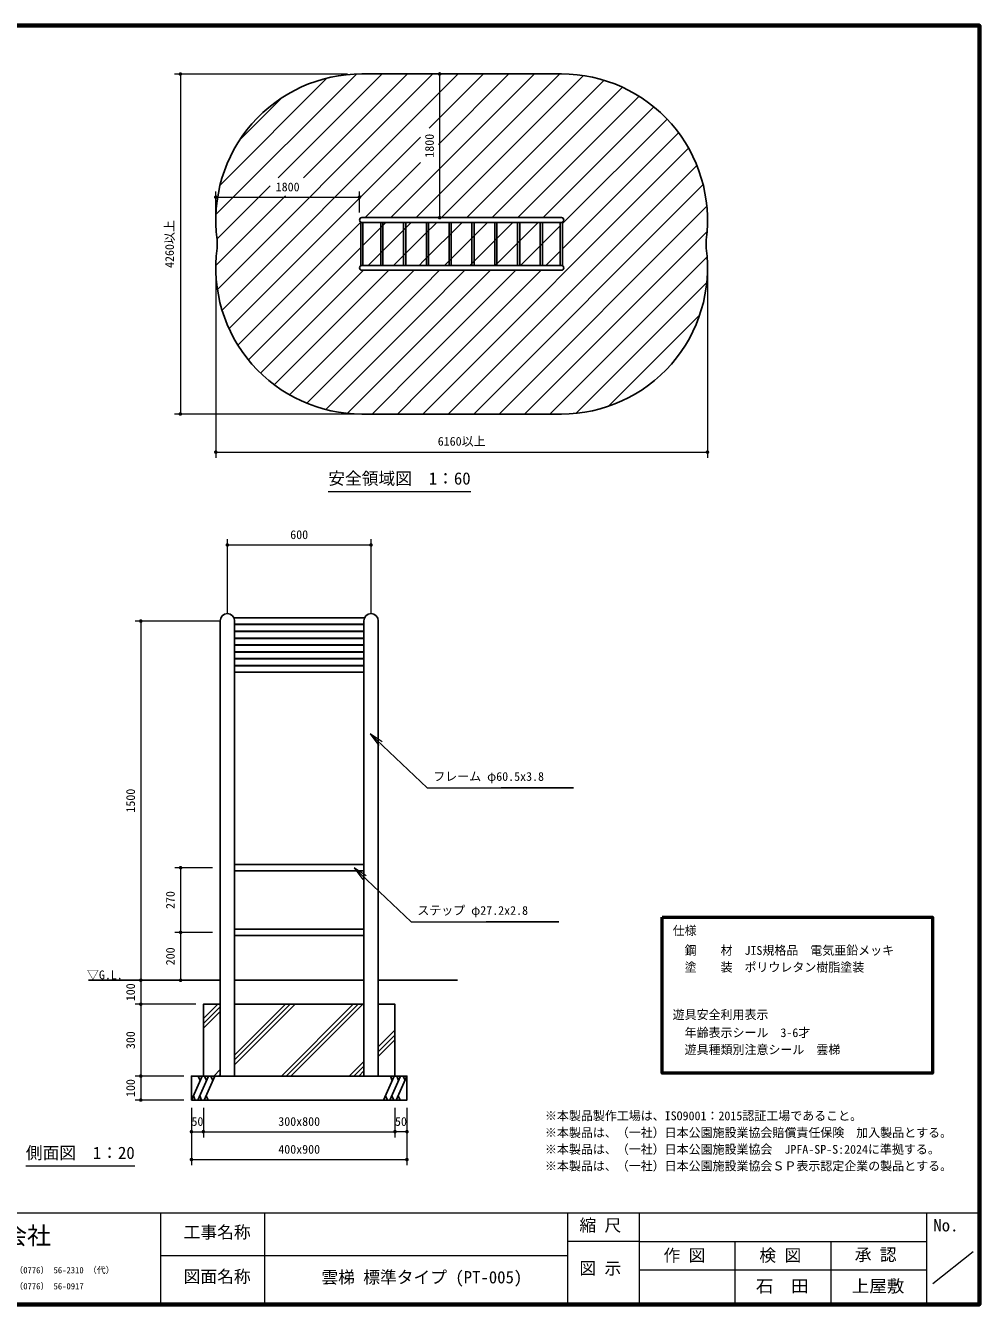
# Model space of a CAD drawing. Units: millimetres at full size, sheet at 1:20, with parts at other scales. Extents: x 300 to 8100, y 300 to 5640.
# Drawn here: x 4116 to 8100, y 300 to 5640 of the extents above; entities that cross this region are included whole.
import ezdxf
from ezdxf.enums import TextEntityAlignment as Align

# ---------------------------------------------------------------- set-up
doc = ezdxf.new("R2010")
doc.units = ezdxf.units.MM
doc.header["$LTSCALE"] = 20
doc.layers.add('D-BGD-TXT', color=7, linetype='Continuous')
doc.layers.add('D-MTR-TXT\u3000文字列、数量表示文字列', color=7, linetype='Continuous')
for name, color, linetype, lineweight in [('D-STR-DIM\u3000寸法線、寸法値', 7, 'Continuous', 13), ('D-STR-HTXT\u3000旗上げ', 7, 'Continuous', 13), ('D-STR-TXT\u3000文字列', 7, 'Continuous', 13), ('D-STR\u3000構造物外形線', 1, 'Continuous', 25), ('D-TTL', 7, 'Continuous', 70), ('D-TTL-FRAM', 7, 'Continuous', 13), ('D-TTL-FRAM\u3000タイトル枠、凡例図枠', 2, 'Continuous', 50), ('D-TTL-TXT', 7, 'Continuous', 13)]:
    doc.layers.add(name, color=color, linetype=linetype, lineweight=lineweight)
doc.styles.add('ＭＳ ゴシック', font='')
doc.styles.get('ＭＳ ゴシック').set_extended_font_data('MS Gothic')

# ---------------------------------------------------------------- blocks, each defined once
blk = doc.blocks.new('filled_dot')
at = {"color": 0, "linetype": 'Continuous', "lineweight": -2, "const_width": 1.25}
blk.add_lwpolyline([(-0.625, 0, 1), (0.625, 0, 1)], format="xyb", close=True, dxfattribs=at)
blk = doc.blocks.new('open_arrow')
at = {"color": 0, "linetype": 'Continuous', "lineweight": -2}
blk.add_lwpolyline([(7.5, 1.25), (0, 0), (7.5, -1.25)], dxfattribs=at)

msp = doc.modelspace()

# ---------------------------------------------------------------- linework, layer by layer
at = {"layer": 'D-STR-DIM\u3000寸法線、寸法値'}
for p, q in [((5460.84, 5437.54), (4738.69, 5437.54)), ((4762.69, 5437.54), (4762.69, 4018.02)), ((5905.44, 5438.18), (5821.59, 5438.18)), ((5845.59, 5438.18), (5845.59, 4838.18)), ((4910.69, 4860.1), (4910.69, 4947.55)), ((4910.69, 4923.55), (5510.69, 4923.55)), ((5510.69, 4860.1), (5510.69, 4947.55)), ((5905.44, 4838.18), (5821.59, 4838.18)), ((4910.69, 4596.1), (4910.69, 3834.78)), ((6964.19, 4596.1), (6964.19, 3834.78)), ((5488.77, 4018.02), (4738.69, 4018.02)), ((4910.69, 3858.78), (6964.19, 3858.78)), ((4958.85, 3186.34), (4958.85, 3495.43)), ((4958.85, 3471.43), (5558.85, 3471.43)), ((5558.85, 3186.34), (5558.85, 3495.43)), ((4926.85, 3153.51), (4573.31, 3153.51)), ((4597.31, 3153.51), (4597.31, 1653.51)), ((4896.6, 2123.51), (4739.48, 2123.51)), ((4763.48, 2123.51), (4763.48, 1853.51)), ((4896.6, 1853.51), (4739.48, 1853.51)), ((4896.6, 1853.51), (4739.48, 1853.51)), ((4763.48, 1853.51), (4763.48, 1653.51)), ((4896.6, 1653.51), (4573.31, 1653.51)), ((4896.6, 1653.51), (4573.31, 1653.51)), ((4597.31, 1653.51), (4597.31, 1553.51)), ((4896.6, 1653.51), (4739.48, 1653.51)), ((4826.85, 1553.51), (4573.31, 1553.51)), ((4826.85, 1553.51), (4573.31, 1553.51)), ((4597.31, 1553.51), (4597.31, 1253.51)), ((4776.85, 1253.51), (4573.31, 1253.51)), ((4776.85, 1253.51), (4573.31, 1253.51)), ((4597.31, 1253.51), (4597.31, 1153.51)), ((4776.85, 1153.51), (4573.31, 1153.51)), ((4808.85, 1121.51), (4808.85, 997.2)), ((4858.85, 1121.51), (4858.85, 997.2)), ((4858.85, 1121.51), (4858.85, 997.2)), ((5658.85, 1121.51), (5658.85, 997.2)), ((5658.85, 1121.51), (5658.85, 997.2)), ((5708.85, 1121.51), (5708.85, 997.2)), ((4808.85, 1089.51), (4808.85, 880.93)), ((5708.85, 1089.51), (5708.85, 880.93)), ((4808.85, 1021.2), (4858.85, 1021.2)), ((4858.85, 1021.2), (5658.85, 1021.2)), ((5708.85, 1021.2), (5658.85, 1021.2)), ((4808.85, 904.93), (5708.85, 904.93))]:
    msp.add_line(p, q, dxfattribs=at)
at = {"layer": 'D-STR-HTXT\u3000旗上げ'}
for points in [[(5554.92, 2682.54), (5793.2, 2457.51), (5801.2, 2457.51), (6404.5, 2457.51), (6102.85, 2457.51)], [(5488.27, 2123.08), (5726.55, 1898.05), (5734.55, 1898.05), (6343.7, 1898.05), (6039.13, 1898.05)]]:
    msp.add_lwpolyline(points, dxfattribs=at)
at = {"layer": 'D-STR-TXT\u3000文字列'}
for p, q in [((5380.09, 3693.92), (5975.09, 3693.92)), ((4117.13, 878.05), (4572.13, 878.05))]:
    msp.add_line(p, q, dxfattribs=at)
at = {"layer": 'D-STR\u3000構造物外形線'}
for p, q in [((4911.1, 4850.59), (5498.29, 5437.77)), ((4917.29, 4538.58), (5778.32, 5399.6)), ((4928.37, 4973.92), (5374.95, 5420.5)), ((5170.39, 5003.81), (5604.77, 5438.18)), ((5276.46, 5003.81), (5710.84, 5438.18)), ((5520.77, 5438.18), (6354.11, 5438.18)), ((5778.32, 5399.6), (5816.9, 5438.18)), ((5778.32, 5293.54), (5922.97, 5438.18)), ((5778.32, 4975.34), (6241.17, 5438.18)), ((5778.32, 4869.27), (6347.23, 5438.18)), ((5802.07, 5211.22), (6029.03, 5438.18)), ((5840.34, 5143.42), (6135.1, 5438.18)), ((5853.3, 4838.18), (6446.29, 5431.18)), ((5959.36, 4838.18), (6532.65, 5411.47)), ((6065.43, 4838.18), (6609.43, 5382.19)), ((6171.5, 4838.18), (6678.26, 5344.95)), ((4936.69, 4451.9), (5778.32, 5293.54)), ((5009.77, 5161.38), (5187.49, 5339.11)), ((6277.56, 4838.18), (6740.01, 5300.63)), ((6358.64, 4813.2), (6795.11, 5249.67)), ((6358.64, 4707.13), (6843.66, 5192.15)), ((4965.72, 4374.88), (5765.34, 5174.49)), ((5778.32, 4020.74), (6885.46, 5127.88)), ((5535.1, 4838.18), (5765.34, 5068.42)), ((5881.66, 4018.02), (6919.91, 5056.27)), ((4915.81, 4749.22), (5137.66, 4971.07)), ((5641.17, 4838.18), (5778.32, 4975.34)), ((5987.72, 4018.02), (6945.93, 4976.23)), ((4910.77, 4638.12), (5201.46, 4928.81)), ((5747.23, 4838.18), (5778.32, 4869.27)), ((6093.79, 4018.02), (6961.47, 4885.69)), ((5002.75, 4305.84), (5516.09, 4819.17)), ((5516.24, 4819.09), (5516.24, 4637.11)), ((5520.77, 4838.18), (6354.11, 4838.18)), ((5520.77, 4818.02), (6354.11, 4818.02)), ((5525.31, 4818.02), (5525.31, 4638.18)), ((5525.31, 4722.33), (5621, 4818.02)), ((5547.23, 4638.18), (5727.06, 4818.02)), ((5599.57, 4638.18), (5599.57, 4818.02)), ((5608.64, 4638.18), (5608.64, 4818.02)), ((5694.76, 4638.18), (5694.76, 4818.02)), ((5703.83, 4638.18), (5703.83, 4818.02)), ((5778.32, 4763.21), (5833.13, 4818.02)), ((5778.32, 4657.14), (5939.2, 4818.02)), ((5789.96, 4638.18), (5789.96, 4818.02)), ((5799.02, 4638.18), (5799.02, 4818.02)), ((5865.43, 4638.18), (6045.26, 4818.02)), ((5885.15, 4638.18), (5885.15, 4818.02)), ((5894.22, 4638.18), (5894.22, 4818.02)), ((5971.5, 4638.18), (6151.33, 4818.02)), ((5980.34, 4638.18), (5980.34, 4818.02)), ((5989.41, 4638.18), (5989.41, 4818.02)), ((6075.53, 4638.18), (6075.53, 4818.02)), ((6077.56, 4638.18), (6257.39, 4818.02)), ((6084.6, 4638.18), (6084.6, 4818.02)), ((6170.72, 4638.18), (6170.72, 4818.02)), ((6179.79, 4638.18), (6179.79, 4818.02)), ((6265.92, 4638.18), (6265.92, 4818.02)), ((6274.98, 4638.18), (6274.98, 4818.02)), ((6349.57, 4638.18), (6349.57, 4818.02)), ((6358.64, 4637.11), (6358.64, 4819.09)), ((5653.3, 4638.18), (5778.32, 4763.21)), ((6183.63, 4638.18), (6349.57, 4804.13)), ((6199.86, 4018.02), (6962.33, 4780.49)), ((4916.24, 4746), (4916.24, 4710.21)), ((5046.87, 4243.89), (5516.24, 4713.26)), ((6958.64, 4710.21), (6958.64, 4746)), ((5759.36, 4638.18), (5778.32, 4657.14)), ((6289.69, 4638.18), (6349.57, 4698.06)), ((6305.92, 4018.02), (6962.42, 4674.52)), ((5097.64, 4188.6), (5527.06, 4618.02)), ((5154.97, 4139.85), (5633.13, 4618.02)), ((5219.04, 4097.86), (5739.2, 4618.02)), ((6354.11, 4638.18), (5520.77, 4638.18)), ((5520.77, 4618.02), (6354.11, 4618.02)), ((5778.32, 4551.07), (5845.26, 4618.02)), ((5778.32, 4445.01), (5951.33, 4618.02)), ((5778.32, 4338.94), (6057.39, 4618.02)), ((5778.32, 4232.88), (6163.46, 4618.02)), ((5778.32, 4126.81), (6269.53, 4618.02)), ((5290.42, 4063.18), (5778.32, 4551.07)), ((6415.04, 4021.07), (6961.14, 4567.17)), ((5370.2, 4036.89), (5778.32, 4445.01)), ((6550.55, 4050.51), (6931.7, 4431.66)), ((5460.39, 4021.01), (5778.32, 4338.94)), ((5563.46, 4018.02), (5778.32, 4232.88)), ((5669.53, 4018.02), (5778.32, 4126.81)), ((5520.77, 4018.02), (6354.11, 4018.02)), ((5775.59, 4018.02), (5778.32, 4020.74)), ((4928.6, 1253.51), (4928.6, 3154.34)), ((4986.33, 3166.98), (5531.36, 3166.98)), ((4989.1, 1253.51), (4989.1, 3154.34)), ((5528.6, 1253.51), (5528.6, 3154.34)), ((5589.1, 1253.51), (5589.1, 3154.34)), ((4989.1, 3139.81), (5528.6, 3139.81)), ((4989.1, 3138.46), (5528.6, 3138.46)), ((4989.1, 3111.26), (5528.6, 3111.26)), ((4989.1, 3109.9), (5528.6, 3109.9)), ((4989.1, 3082.7), (5528.6, 3082.7)), ((4989.1, 3081.34), (5528.6, 3081.34)), ((4989.1, 3054.14), (5528.6, 3054.14)), ((4989.1, 3052.78), (5528.6, 3052.78)), ((4989.1, 3025.58), (5528.6, 3025.58)), ((4989.1, 3024.23), (5528.6, 3024.23)), ((4989.1, 2997.03), (5528.6, 2997.03)), ((4989.1, 2995.67), (5528.6, 2995.67)), ((4989.1, 2968.47), (5528.6, 2968.47)), ((4989.1, 2967.11), (5528.6, 2967.11)), ((4989.1, 2939.91), (5528.6, 2939.91)), ((4989.1, 2137.11), (5528.6, 2137.11)), ((4989.1, 2109.91), (5528.6, 2109.91)), ((4989.1, 1867.11), (5528.6, 1867.11)), ((4989.1, 1839.91), (5528.6, 1839.91)), ((4928.6, 1653.51), (4379.1, 1653.51)), ((5528.6, 1653.51), (4989.1, 1653.51)), ((5920.38, 1653.51), (5589.1, 1653.51)), ((4858.85, 1493.5), (4918.85, 1553.51)), ((5528.6, 1553.51), (4989.1, 1553.51)), ((4989.1, 1340.91), (5201.7, 1553.51)), ((4989.1, 1320.91), (5221.7, 1553.51)), ((4989.1, 1300.91), (5241.7, 1553.51)), ((5184.54, 1253.51), (5484.54, 1553.51)), ((5204.54, 1253.51), (5504.54, 1553.51)), ((5224.54, 1253.51), (5524.54, 1553.51)), ((4858.85, 1473.5), (4928.6, 1543.25)), ((4858.85, 1453.5), (4928.6, 1523.25)), ((5589.1, 1375.22), (5658.85, 1444.97)), ((5589.1, 1355.22), (5658.85, 1424.97)), ((5589.1, 1335.22), (5658.85, 1404.97)), ((5467.38, 1253.51), (5528.6, 1314.72)), ((5487.38, 1253.51), (5528.6, 1294.72)), ((4808.85, 1153.51), (4853.42, 1253.51)), ((4835.39, 1153.51), (4879.96, 1253.51)), ((4845.37, 1235.45), (4837.32, 1253.51)), ((4861.92, 1153.51), (4906.5, 1253.51)), ((4871.91, 1235.45), (4863.85, 1253.51)), ((4898.45, 1235.45), (4890.39, 1253.51)), ((4901.7, 1253.51), (4928.6, 1280.41)), ((4921.7, 1253.51), (4928.6, 1260.41)), ((5158.85, 1253.51), (5358.85, 1253.51)), ((5507.38, 1253.51), (5528.6, 1274.72)), ((5611.2, 1153.51), (5655.77, 1253.51)), ((5637.74, 1153.51), (5682.31, 1253.51)), ((5647.72, 1235.45), (5639.67, 1253.51)), ((5664.27, 1153.51), (5708.85, 1253.51)), ((5674.26, 1235.45), (5666.2, 1253.51)), ((5700.8, 1235.45), (5692.74, 1253.51)), ((4816.9, 1171.57), (4824.95, 1153.51)), ((4843.44, 1171.57), (4851.49, 1153.51)), ((4869.98, 1171.57), (4878.03, 1153.51)), ((5619.25, 1171.57), (5627.3, 1153.51)), ((5645.79, 1171.57), (5653.84, 1153.51)), ((5672.33, 1171.57), (5680.38, 1153.51))]:
    msp.add_line(p, q, dxfattribs=at)
msp.add_lwpolyline([(4928.6, 1553.51), (4858.85, 1553.51), (4858.85, 1253.51), (5658.85, 1253.51), (5658.85, 1553.51), (5589.1, 1553.51)], dxfattribs=at)
msp.add_lwpolyline([(4808.85, 1153.51), (5708.85, 1153.51), (5708.85, 1253.51), (4808.85, 1253.51)], close=True, dxfattribs=at)
for centre, radius, start, end in [((5520.77, 4828.1), 610.08, 90, 187.73427), ((6354.11, 4828.1), 610.08, 352.26573, 90), ((5520.77, 4828.1), 10.08, 90, 270), ((6354.11, 4828.1), 10.08, 270, 90), ((5520.77, 4628.1), 610.08, 172.26573, 270), ((6354.11, 4628.1), 610.08, 270, 7.73427), ((5520.77, 4628.1), 10.08, 90, 270), ((6354.11, 4628.1), 10.08, 270, 90), ((4958.85, 3154.34), 30.25, 0, 180), ((5558.85, 3154.34), 30.25, 0, 180)]:
    msp.add_arc(centre, radius, start, end, dxfattribs=at)
at = {"layer": 'D-TTL'}
msp.add_lwpolyline([(300, 300), (300, 5640), (8100, 5640), (8100, 300)], close=True, dxfattribs=at)
at = {"layer": 'D-TTL-FRAM'}
for p, q in [((300, 682.44), (8100, 682.44)), ((6379.22, 682.44), (6379.22, 300)), ((6679.22, 682.44), (6679.22, 300)), ((7879.22, 682.44), (7879.22, 300)), ((6679.22, 562.44), (6379.22, 562.44)), ((6679.22, 562.44), (7879.22, 562.44)), ((7079.22, 300), (7079.22, 562.44)), ((7479.22, 562.44), (7479.22, 300)), ((6379.22, 502.44), (4679.22, 502.44)), ((7905.33, 386.94), (8073.33, 521.34)), ((7879.22, 442.44), (6679.22, 442.44))]:
    msp.add_line(p, q, dxfattribs=at)
at = {"layer": 'D-TTL-FRAM\u3000タイトル枠、凡例図枠'}
msp.add_lwpolyline([(6774.64, 1916.95), (7903.65, 1916.95), (7903.65, 1265.47), (6774.64, 1265.47)], close=True, dxfattribs=at)
at = {"layer": 'D-TTL-TXT'}
for p, q in [((4679.22, 682.44), (4679.22, 300)), ((5115.96, 300), (5115.96, 682.44))]:
    msp.add_line(p, q, dxfattribs=at)

# ---------------------------------------------------------------- block references
at = {"layer": 'D-STR-DIM\u3000寸法線、寸法値', "xscale": 6, "yscale": 6}
for p, rotation in [((4762.69, 5437.54), 270), ((5845.59, 5438.18), 270), ((5510.69, 4923.55), 180), ((5845.59, 4838.18), 90), ((4762.69, 4018.02), 90), ((6964.19, 3858.78), 180), ((5558.85, 3471.43), 180), ((4597.31, 3153.51), 270), ((4763.48, 2123.51), 270), ((4763.48, 1853.51), 90), ((4763.48, 1853.51), 270), ((4597.31, 1653.51), 270), ((4597.31, 1653.51), 90), ((4763.48, 1653.51), 90), ((4597.31, 1553.51), 90), ((4597.31, 1553.51), 270), ((4597.31, 1253.51), 90), ((4597.31, 1253.51), 270), ((4597.31, 1153.51), 90), ((4858.85, 1021.2), 180), ((5658.85, 1021.2), 180), ((5708.85, 1021.2), 180), ((5708.85, 904.93), 180)]:
    msp.add_blockref('filled_dot', p, dxfattribs=dict(at, rotation=rotation))
for p in [(4910.69, 4923.55), (4910.69, 3858.78), (4958.85, 3471.43), (4808.85, 1021.2), (4858.85, 1021.2), (5658.85, 1021.2), (4808.85, 904.93)]:
    msp.add_blockref('filled_dot', p, dxfattribs=at)
at = {"layer": 'D-STR-HTXT\u3000旗上げ', "xscale": 8, "yscale": 8, "rotation": 316.6}
for p in [(5554.92, 2682.54), (5488.27, 2123.08)]:
    msp.add_blockref('open_arrow', p, dxfattribs=at)

# ---------------------------------------------------------------- texts
at = {"layer": 'D-BGD-TXT', "style": 'ＭＳ ゴシック', "width": 1.05}
for s, p in [('石\u3000田', (7166.29, 335.45)), ('上屋敷', (7566.29, 335.45))]:
    msp.add_text(s, height=51.32, dxfattribs=at).set_placement(p, align=Align.BOTTOM_LEFT)
at = {"layer": 'D-MTR-TXT\u3000文字列、数量表示文字列', "style": 'ＭＳ ゴシック'}
for s, p in [('※本製品製作工場は、ISO9001：2015認証工場であること。', (6285.34, 1058.23)), ('※本製品は、（一社）日本公園施設業協会賠償責任保険\u3000加入製品とする。\u3000', (6285.34, 987.77)), ('※本製品は、（一社）日本公園施設業協会\u3000JPFA-SP-S:2024に準拠する。', (6285.34, 918.19)), ('※本製品は、（一社）日本公園施設業協会ＳＰ表示認定企業の製品とする。', (6285.34, 848.6))]:
    msp.add_text(s, height=36.66, dxfattribs=at).set_placement(p, align=Align.BOTTOM_LEFT)
at = {"layer": 'D-STR-DIM\u3000寸法線、寸法値', "style": 'ＭＳ ゴシック'}
for s, p in [('1800', (5802.84, 5138.18)), ('4260以上', (4717.39, 4727.78)), ('1500', (4554.56, 2403.51)), ('270', (4720.72, 1988.51)), ('200', (4720.72, 1753.51)), ('100', (4554.56, 1603.51)), ('300', (4554.56, 1403.51)), ('100', (4554.56, 1203.51))]:
    msp.add_text(s, height=36.66, rotation=90, dxfattribs=at).set_placement(p, align=Align.MIDDLE_CENTER)
for s, p in [('1800', (5210.69, 4966.31)), ('6160以上', (5937.44, 3904.07)), ('600', (5258.85, 3514.18)), ('50', (4833.85, 1063.95)), ('300x800', (5258.85, 1063.95)), ('50', (5683.85, 1063.95)), ('400x900', (5258.85, 947.68))]:
    msp.add_text(s, height=36.66, dxfattribs=at).set_placement(p, align=Align.MIDDLE_CENTER)
at = {"layer": 'D-STR-HTXT\u3000旗上げ', "style": 'ＭＳ ゴシック'}
for s, p in [('フレーム φ60.5x3.8', (5818.96, 2475.27)), ('ステップ φ27.2x2.8', (5752.31, 1915.81))]:
    msp.add_text(s, height=36.66, dxfattribs=at).set_placement(p, align=Align.BOTTOM_LEFT)
at = {"layer": 'D-STR-TXT\u3000文字列', "style": 'ＭＳ ゴシック'}
for s, height, p in [('安全領域図\u30001：60', 51.32, (5380.09, 3707.92)), ('仕様', 36.66, (6818.75, 1831.43)), ('\u3000鋼\u3000\u3000材\u3000JIS規格品\u3000電気亜鉛メッキ', 36.66, (6818.75, 1748.81)), ('\u3000塗\u3000\u3000装\u3000ポリウレタン樹脂塗装', 36.66, (6818.75, 1678.47)), ('▽G.L.', 36.66, (4372.32, 1646.94)), ('遊具安全利用表示', 36.66, (6818.75, 1480.3)), ('\u3000年齢表示シール\u30003-6才', 36.66, (6818.75, 1405.33)), ('\u3000遊具種類別注意シール\u3000雲梯', 36.66, (6818.75, 1334.44)), ('側面図\u30001：20', 51.32, (4117.13, 892.05))]:
    msp.add_text(s, height=height, dxfattribs=at).set_placement(p, align=Align.BOTTOM_LEFT)
at = {"layer": 'D-TTL-TXT', "style": 'ＭＳ ゴシック'}
for s, height, p in [('縮 尺', 51.32, (6429.13, 589.31)), ('No.', 51.32, (7907.64, 589.31)), ('上屋敷工業株式会社', 73.31, (3322.26, 528.82)), ('工事名称', 51.32, (4776.16, 560.61)), ('作 図', 51.32, (6780.62, 463.78)), ('検 図', 51.32, (7180.9, 463.78)), ('承 認', 51.32, (7579.13, 466.78)), ('図 示', 51.32, (6429.13, 409.75)), ('TEL （0776） 56-2310 （代）', 26.39, (3997.6, 421.98)), ('図面名称', 51.32, (4776.16, 375.4)), ('雲梯 標準タイプ (PT-005)', 51.32, (5351.4, 372.53)), ('FAX （0776） 56-0917', 26.39, (3997.6, 354.81))]:
    msp.add_text(s, height=height, dxfattribs=at).set_placement(p, align=Align.BOTTOM_LEFT)

doc.saveas('drawing.dxf')
